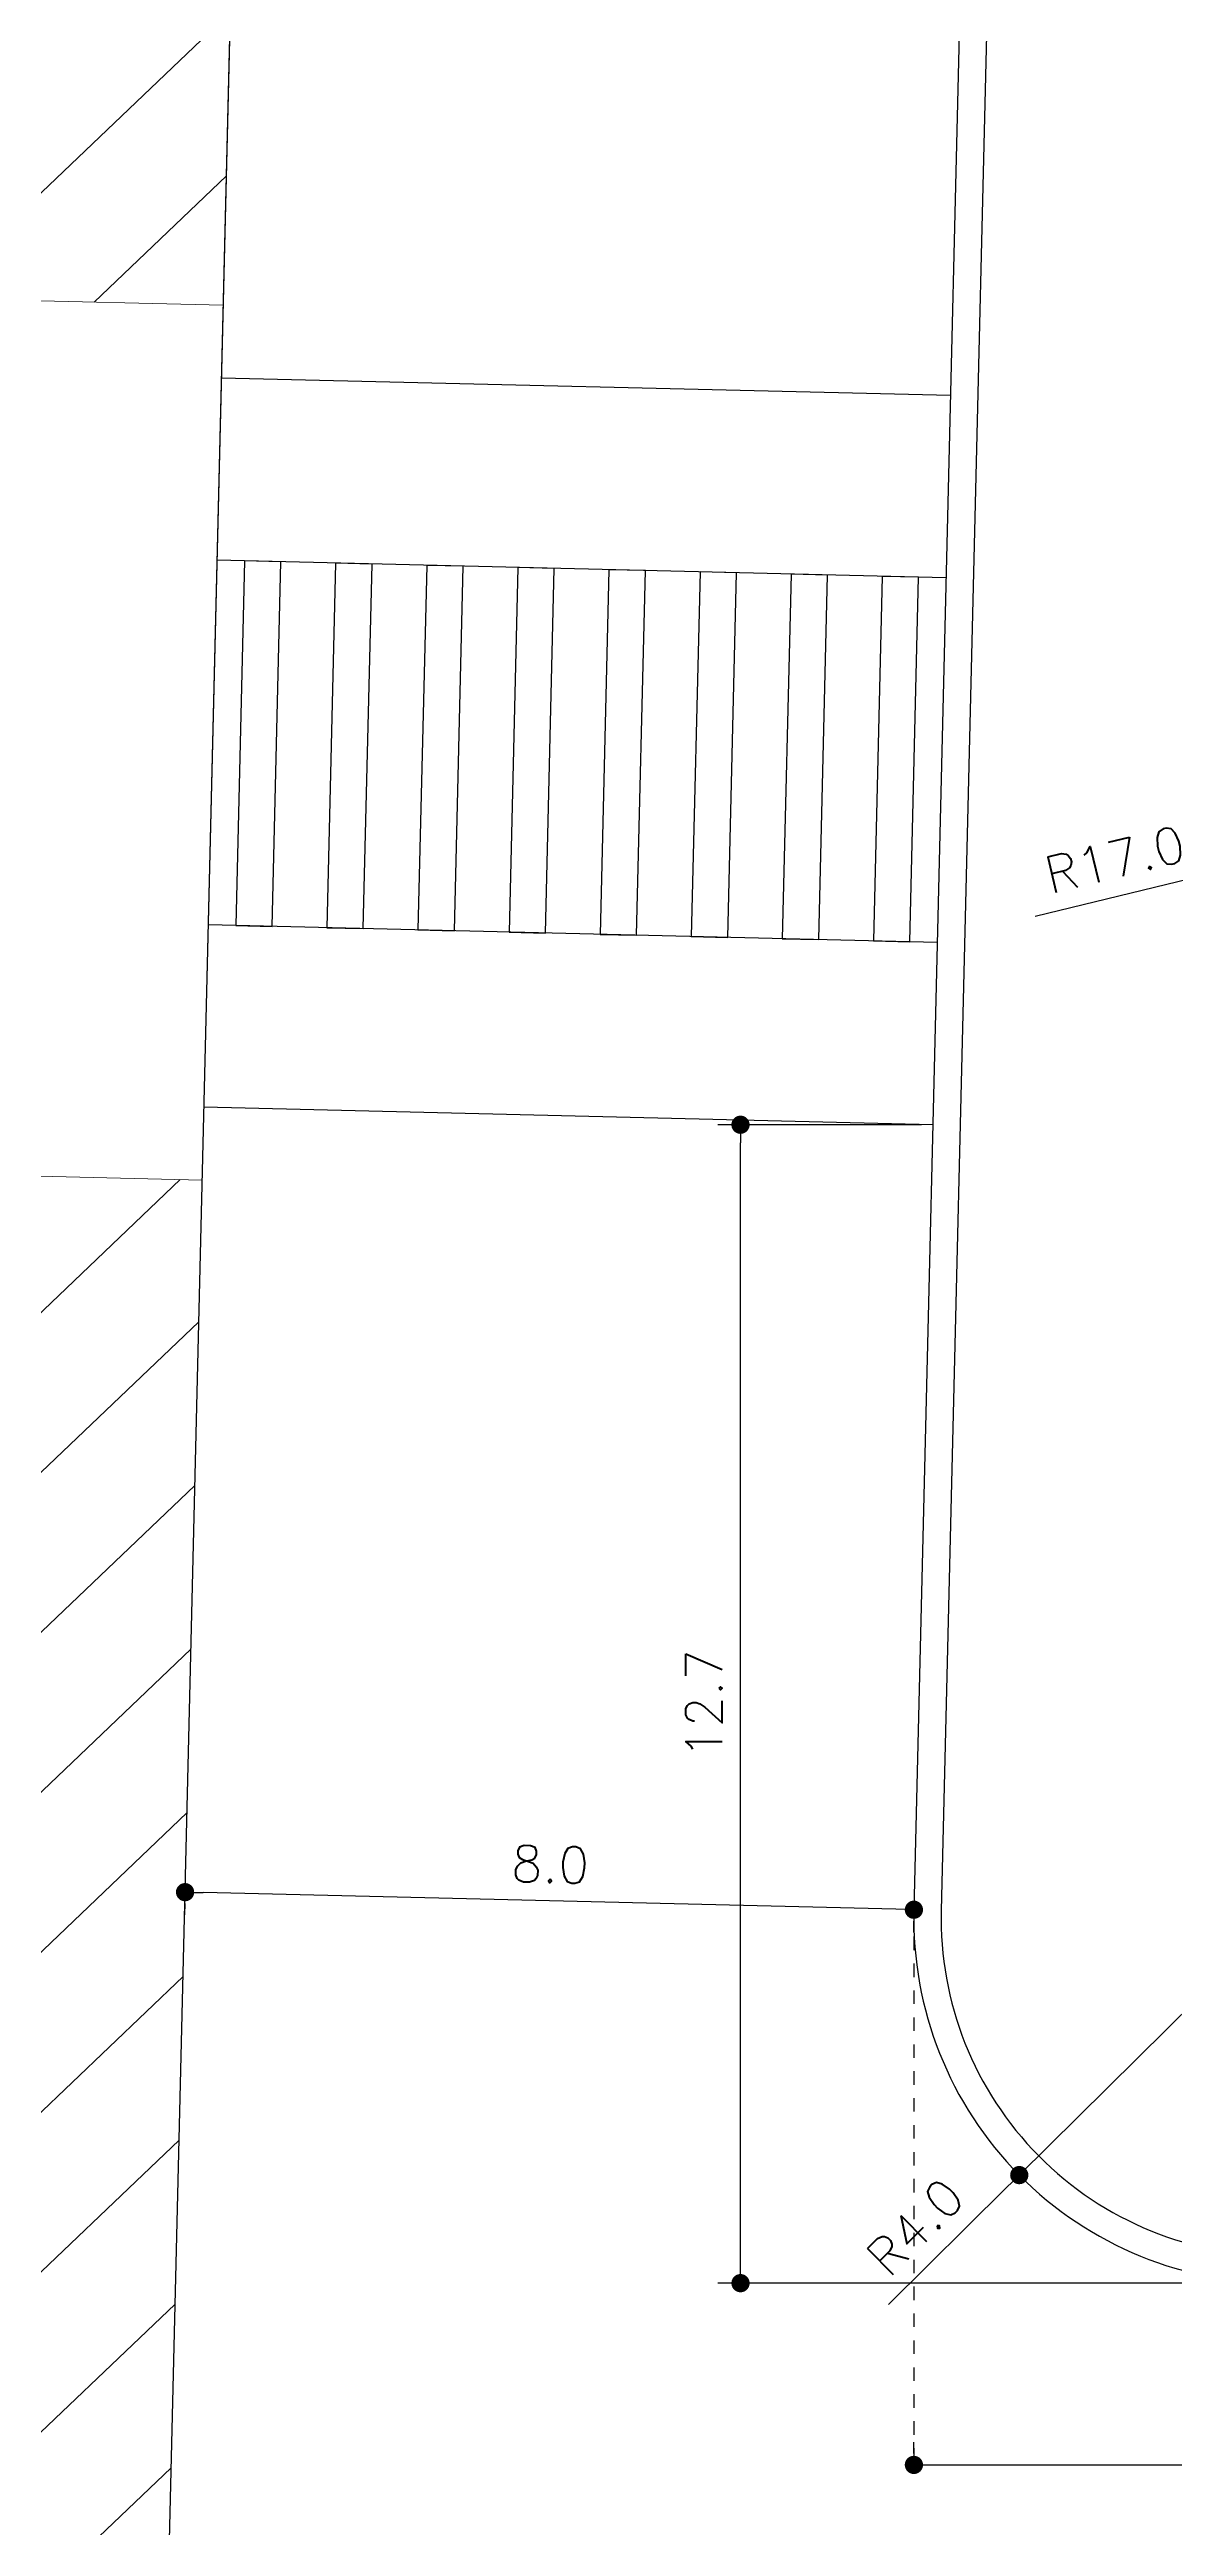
# Model space of a CAD drawing. Extents: x 387222 to 388513, y 9633222 to 9634061.
# Drawn here: x 387934.32 to 387946.65, y 9633321.31 to 9633348.48 of the extents above; entities that cross this region are included whole.
import ezdxf

# ---------------------------------------------------------------- set-up
doc = ezdxf.new("R2010")
doc.units = 0
doc.header["$LTSCALE"] = 0.04921259842519685
doc.header["$PDSIZE"] = -2.5
doc.linetypes.add('ACAD_PROJEÇÃO', pattern=[0.2, 0.1, -0.1])
doc.layers.get('Defpoints').update_dxf_attribs({"color": 8})
for name, color, linetype in [('AI-Cotas', 12, 'Continuous'), ('Camada 1', 7, 'Continuous'), ('MEIO-FIO', 3, 'Continuous'), ('PROJEÇÃO', 8, 'ACAD_PROJEÇÃO'), ('SINAH_IMPLANTAR', 7, 'Continuous'), ('VIA_PAVIMENTADA', 7, 'Continuous')]:
    doc.layers.add(name, color=color, linetype=linetype)
doc.layers.add('Layout', color=8, linetype='Continuous', lineweight=13)
doc.styles.add('RS200', font='romans.shx', dxfattribs={"height": 0.4})
doc.dimstyles.new('Cota 200', dxfattribs={"dimscale": 0.2, "dimtxt": 0.4, "dimasz": 1, "dimexe": 1.25, "dimexo": 0.625, "dimgap": 1, "dimtad": 1, "dimzin": 4, "dimdsep": 46, "dimtxsty": 'RS200', "dimblk": 'DOT', "dimcen": 0.1, "dimclrt": 2, "dimadec": 0, "dimazin": 0, "dimtfac": 1, "dimtix": 1, "dimtmove": 0, "dimatfit": 3, "dimldrblk": 'DOT', "dimfxl": 1, "dimarcsym": 0})
pattern_1 = [(45, (72.08495355065679, 44.64894174784422), (-0.8980256121069153, 0.8980256121069154), [])]

# ---------------------------------------------------------------- blocks, each defined once
blk = doc.blocks.new('A$C27F23DB8')
at = {"layer": 'Layout'}
h = blk.add_hatch(dxfattribs=at)
h.set_pattern_fill('LINE', color=256, scale=0.4, angle=45, style=0)
h.set_pattern_definition(pattern_1)
h.paths.add_polyline_path([(-8.418573997914791e-07, 43.74999992549419), (-8.418573997914791e-07, 32.74999992549419), (14.58794565137941, 32.74999992549419), (14.58794565137941, 43.74999992549419)])
h = blk.add_hatch(dxfattribs=at)
h.set_pattern_fill('LINE', color=256, scale=0.4, angle=45, style=0)
h.set_pattern_definition(pattern_1)
h.paths.add_polyline_path([(14.58794565137941, 23.14999992586672), (-8.418573997914791e-07, 23.14999992586672), (-8.418573997914791e-07, -7.450580596923828e-08), (14.58794565137941, -7.450580774559512e-08)])
for p, q in [((14.58794565137941, 62.84999992512167), (14.58794565137941, -7.450580596923828e-08)), ((-8.418573997914791e-07, 32.74999992549419), (14.58794565137941, 32.74999992549419)), ((-8.418573997914791e-07, 23.14999992586672), (14.58794565137941, 23.14999992586672))]:
    blk.add_line(p, q, dxfattribs=at)
blk = doc.blocks.new('_Dot')
at = {"color": 0, "linetype": 'ByBlock', "lineweight": -2}
blk.add_line((-0.5, 0), (-1, 0), dxfattribs=at)
at = {"color": 0, "linetype": 'ByBlock', "const_width": 0.5}
blk.add_lwpolyline([(-0.25, 0, 1), (0.25, 0, 1)], format="xyb", close=True, dxfattribs=at)
blk = doc.blocks.new('*D201')
at = {"layer": 'AI-Cotas', "color": 0, "lineweight": -2, "transparency": 16777216}
for p, q in [((387943.8043198797, 9633322.107824568), (387943.8043198797, 9633322.232824568)), ((387944.0043198798, 9633321.982824568), (387974.2342309348, 9633321.982824568)), ((387974.4342309348, 9633322.107824568), (387974.4342309348, 9633322.232824568))]:
    blk.add_line(p, q, dxfattribs=at)
at = {"layer": 'Defpoints', "color": 0, "transparency": 16777216}
for p in [(387943.8043198797, 9633321.982824568), (387974.4342309348, 9633321.982824568), (387974.4342309348, 9633321.982824568)]:
    blk.add_point(p, dxfattribs=at)
at = {"layer": 'AI-Cotas', "color": 0, "lineweight": -2, "transparency": 16777216, "xscale": 0.2, "yscale": 0.2, "zscale": 0.2, "rotation": 180}
blk.add_blockref('_Dot', (387943.8043198797, 9633321.982824568), dxfattribs=at)
at = {"layer": 'AI-Cotas', "color": 0, "lineweight": -2, "transparency": 16777216, "xscale": 0.2, "yscale": 0.2, "zscale": 0.2}
blk.add_blockref('_Dot', (387974.4342309348, 9633321.982824568), dxfattribs=at)
at = {"layer": 'AI-Cotas', "color": 2, "transparency": 16777216, "insert": (387959.1192754073, 9633322.382824568), "char_height": 0.4, "attachment_point": 5, "style": 'RS200'}
blk.add_mtext('30.6', dxfattribs=at)
blk = doc.blocks.new('*D207')
at = {"layer": 'AI-Cotas', "color": 0, "lineweight": -2, "transparency": 16777216}
for p, q in [((387963.9852664238, 9633343.547933508), (387947.4655538844, 9633339.53556543)), ((387945.1333591728, 9633338.969113467), (387947.2712043249, 9633339.4883611))]:
    blk.add_line(p, q, dxfattribs=at)
at = {"layer": 'Defpoints', "color": 0, "transparency": 16777216}
for p in [(387963.9852664238, 9633343.547933508), (387947.4655538844, 9633339.53556543)]:
    blk.add_point(p, dxfattribs=at)
at = {"layer": 'AI-Cotas', "color": 0, "lineweight": -2, "transparency": 16777216, "xscale": 0.2, "yscale": 0.2, "zscale": 0.2, "rotation": 13.65185328396051}
blk.add_blockref('_Dot', (387947.4655538844, 9633339.53556543), dxfattribs=at)
at = {"layer": 'AI-Cotas', "color": 2, "transparency": 16777216, "insert": (387946.0106983087, 9633339.593834236), "char_height": 0.4, "attachment_point": 5, "rotation": 13.651853283960508, "style": 'RS200'}
blk.add_mtext('R17.0', dxfattribs=at)
blk = doc.blocks.new('*D225')
at = {"layer": 'AI-Cotas', "color": 0, "lineweight": -2, "transparency": 16777216}
for p, q in [((387947.8031580728, 9633327.975894349), (387944.9605609989, 9633325.161708515)), ((387943.5257262867, 9633323.741214715), (387944.8184311446, 9633325.020999223))]:
    blk.add_line(p, q, dxfattribs=at)
at = {"layer": 'Defpoints', "color": 0, "transparency": 16777216}
for p in [(387947.8031580728, 9633327.975894349), (387944.9605609989, 9633325.161708515)]:
    blk.add_point(p, dxfattribs=at)
at = {"layer": 'AI-Cotas', "color": 0, "lineweight": -2, "transparency": 16777216, "xscale": 0.2, "yscale": 0.2, "zscale": 0.2, "rotation": 44.71223386984256}
blk.add_blockref('_Dot', (387944.9605609989, 9633325.161708515), dxfattribs=at)
at = {"layer": 'AI-Cotas', "color": 2, "transparency": 16777216, "insert": (387943.8195952047, 9633324.595012031), "char_height": 0.4, "attachment_point": 5, "rotation": 44.712233869842564, "style": 'RS200'}
blk.add_mtext('R4.0', dxfattribs=at)
blk = doc.blocks.new('*D229')
at = {"layer": 'AI-Cotas', "color": 0, "lineweight": -2, "transparency": 16777216}
for p, q in [((387943.6043779699, 9633328.077115081), (387936.0065854006, 9633328.260276414)), ((387935.803630969, 9633328.140132759), (387935.800618447, 9633328.015169062)), ((387943.8013073578, 9633327.947331356), (387943.7982948358, 9633327.822367659))]:
    blk.add_line(p, q, dxfattribs=at)
at = {"layer": 'Defpoints', "color": 0, "transparency": 16777216}
for p in [(387935.8066434909, 9633328.265096452), (387935.8066434908, 9633328.265096448), (387943.8043198797, 9633328.07229505)]:
    blk.add_point(p, dxfattribs=at)
at = {"layer": 'AI-Cotas', "color": 0, "lineweight": -2, "transparency": 16777216, "xscale": 0.2, "yscale": 0.2, "zscale": 0.2}
for p, rotation in [((387935.8066434908, 9633328.265096448), 178.6190279620025), ((387943.8043198796, 9633328.072295045), 358.6190279620025)]:
    blk.add_blockref('_Dot', p, dxfattribs=dict(at, rotation=rotation))
at = {"layer": 'AI-Cotas', "color": 2, "transparency": 16777216, "insert": (387939.8151217554, 9633328.568579568), "char_height": 0.4, "attachment_point": 5, "rotation": 358.6190279620025, "style": 'RS200'}
blk.add_mtext('8.0', dxfattribs=at)
blk = doc.blocks.new('*D528')
at = {"layer": 'AI-Cotas', "color": 0, "lineweight": -2, "transparency": 16777216}
for p, q in [((387943.8868904488, 9633336.682617472), (387941.6516934079, 9633336.682617472)), ((387941.9016934079, 9633324.176289573), (387941.9016934079, 9633336.482617473)), ((387947.7343865315, 9633323.976289574), (387941.6516934079, 9633323.976289574))]:
    blk.add_line(p, q, dxfattribs=at)
at = {"layer": 'Defpoints', "color": 0, "transparency": 16777216}
for p in [(387941.9016934079, 9633336.682617472), (387944.0118904488, 9633336.682617472), (387947.8593865315, 9633323.976289574)]:
    blk.add_point(p, dxfattribs=at)
at = {"layer": 'AI-Cotas', "color": 0, "lineweight": -2, "transparency": 16777216, "xscale": 0.2, "yscale": 0.2, "zscale": 0.2}
for p, rotation in [((387941.9016934079, 9633336.682617472), 90), ((387941.9016934079, 9633323.976289574), 270)]:
    blk.add_blockref('_Dot', p, dxfattribs=dict(at, rotation=rotation))
at = {"layer": 'AI-Cotas', "color": 2, "transparency": 16777216, "insert": (387941.5016934063, 9633330.329453524), "char_height": 0.4, "attachment_point": 5, "rotation": 90, "style": 'RS200'}
blk.add_mtext('12.7', dxfattribs=at)

msp = doc.modelspace()

# ---------------------------------------------------------------- linework, layer by layer
at = {"layer": 'MEIO-FIO'}
msp.add_lwpolyline([(387935.218506247, 9633303.86832714), (387936.9517112991, 9633375.76413763), (387980.7933787457, 9633374.900644422), (387987.3548881705, 9633374.743558245), (388006.7105669947, 9633374.318104075), (388030.0798313678, 9633373.810227545), (388033.4149044964, 9633392.108108383)], dxfattribs=at)
for points in [[(388033.2574345423, 9633353.070389614), (388033.2574345423, 9633361.825266957, 0.4078634361055881), (388029.3443447361, 9633365.824322673), (388006.5347627029, 9633366.320036005), (387987.17125106, 9633366.745662346), (387980.6188755682, 9633366.902529852), (387948.7390637675, 9633367.5304257, 0.4129226869043201), (387944.6614579695, 9633363.627602017), (387943.8043198797, 9633328.072295051, 0.4254350763585992), (387947.8593865321, 9633323.976289576), (387962.2325569923, 9633324.178354844)], [(388032.9574345423, 9633353.370389614), (388032.9574345423, 9633361.825266957, 0.4078634362052328), (388029.3378264716, 9633365.524393495), (388006.5282444383, 9633366.020106826), (387987.1643646684, 9633366.44574125), (387980.612331699, 9633366.602600556), (387948.7331561972, 9633367.230483871, 0.412922686934726), (387944.961370834, 9633363.620371964), (387944.1042327443, 9633328.065064998, 0.4254350763057252), (387947.8551693977, 9633324.276259935), (387962.1050135504, 9633324.476591421)]]:
    msp.add_lwpolyline(points, format="xyb", dxfattribs=at)
at = {"layer": 'PROJEÇÃO', "ltscale": 30}
msp.add_lwpolyline([(387943.8043198797, 9633328.072295051), (387943.8043198797, 9633321.982824568)], dxfattribs=at)
at = {"layer": 'SINAH_IMPLANTAR'}
for points in [[(387936.7622110953, 9633338.857967852), (387936.8586117976, 9633342.856806045), (387936.4587279782, 9633342.866446115), (387936.3623272759, 9633338.867607921)], [(387937.7619206439, 9633338.833867677), (387937.8583213462, 9633342.83270587), (387937.4584375268, 9633342.84234594), (387937.3620368245, 9633338.843507746)], [(387938.7616301925, 9633338.8097675), (387938.8580308948, 9633342.808605695), (387938.4581470754, 9633342.818245765), (387938.3617463731, 9633338.819407571)], [(387939.7613397411, 9633338.785667324), (387939.8577404434, 9633342.784505518), (387939.457856624, 9633342.79414559), (387939.3614559217, 9633338.795307394)], [(387940.7610492897, 9633338.76156715), (387940.857449992, 9633342.760405343), (387940.4575661726, 9633342.770045415), (387940.3611654703, 9633338.771207219)], [(387941.7607588383, 9633338.737466974), (387941.8571595406, 9633342.736305168), (387941.4572757212, 9633342.745945238), (387941.3608750189, 9633338.747107044)], [(387942.7604683868, 9633338.713366797), (387942.8568690892, 9633342.712204993), (387942.4569852697, 9633342.721845062), (387942.3605845674, 9633338.723006869)], [(387943.7601779354, 9633338.689266622), (387943.8565786377, 9633342.688104816), (387943.4566948183, 9633342.697744887), (387943.360294116, 9633338.698906692)]]:
    msp.add_lwpolyline(points, close=True, dxfattribs=at)
at = {"layer": 'VIA_PAVIMENTADA'}
for points in [[(387944.2046918535, 9633344.680293862), (387936.2070154648, 9633344.873095267)], [(387944.1564915023, 9633342.680874765), (387936.1588151136, 9633342.873676168)], [(387944.0600908, 9633338.68203657), (387936.0624144113, 9633338.874837974)], [(387944.0118904488, 9633336.682617472), (387936.0142140602, 9633336.875418877)]]:
    msp.add_lwpolyline(points, dxfattribs=at)

# ---------------------------------------------------------------- block references
at = {"layer": 'Camada 1', "rotation": 358.619027963991}
msp.add_blockref('A$C27F23DB8', (387920.8533063024, 9633313.283947311), dxfattribs=at)

# ---------------------------------------------------------------- dimensions: what is measured, and where the dimension line sits
at = {"layer": 'AI-Cotas'}
for center, mpoint, picture, middle in [((387963.9852664238, 9633343.547933508), (387947.4655538844, 9633339.53556543), '*D207', (387946.0106983087, 9633339.593834236)), ((387947.8031580728, 9633327.975894349), (387944.9605609989, 9633325.161708515), '*D225', (387943.8195952047, 9633324.595012031))]:
    dim = msp.add_radius_dim(center=center, mpoint=mpoint, dimstyle='Cota 200', override={"dimdec": 1}, dxfattribs=at)
    dim.commit()
    dim.dimension.update_dxf_attribs({"geometry": picture, "text_midpoint": middle})
dim = msp.add_linear_dim(base=(387941.9016934079, 9633336.682617472), p1=(387947.8593865315, 9633323.976289574), p2=(387944.0118904488, 9633336.682617472), angle=90, dimstyle='Cota 200', override={"dimdec": 1}, dxfattribs=at)
dim.commit()
dim.dimension.update_dxf_attribs({"geometry": '*D528', "text_midpoint": (387941.5016934063, 9633330.329453524)})
dim = msp.add_aligned_dim(p1=(387943.8043198797, 9633328.072295051), p2=(387935.8066434909, 9633328.265096454), distance=5.5891180294851995e-09, dimstyle='Cota 200', override={"dimdec": 1}, dxfattribs=at)
dim.commit()
dim.dimension.update_dxf_attribs({"geometry": '*D229', "text_midpoint": (387939.8151217554, 9633328.568579568)})
dim = msp.add_linear_dim(base=(387974.4342309348, 9633321.982824568), p1=(387943.8043198797, 9633321.982824568), p2=(387974.4342309348, 9633321.982824568), dimstyle='Cota 200', override={"dimdec": 1}, dxfattribs=at)
dim.commit()
dim.dimension.update_dxf_attribs({"geometry": '*D201', "text_midpoint": (387959.1192754073, 9633322.382824568)})

doc.saveas('drawing.dxf')
